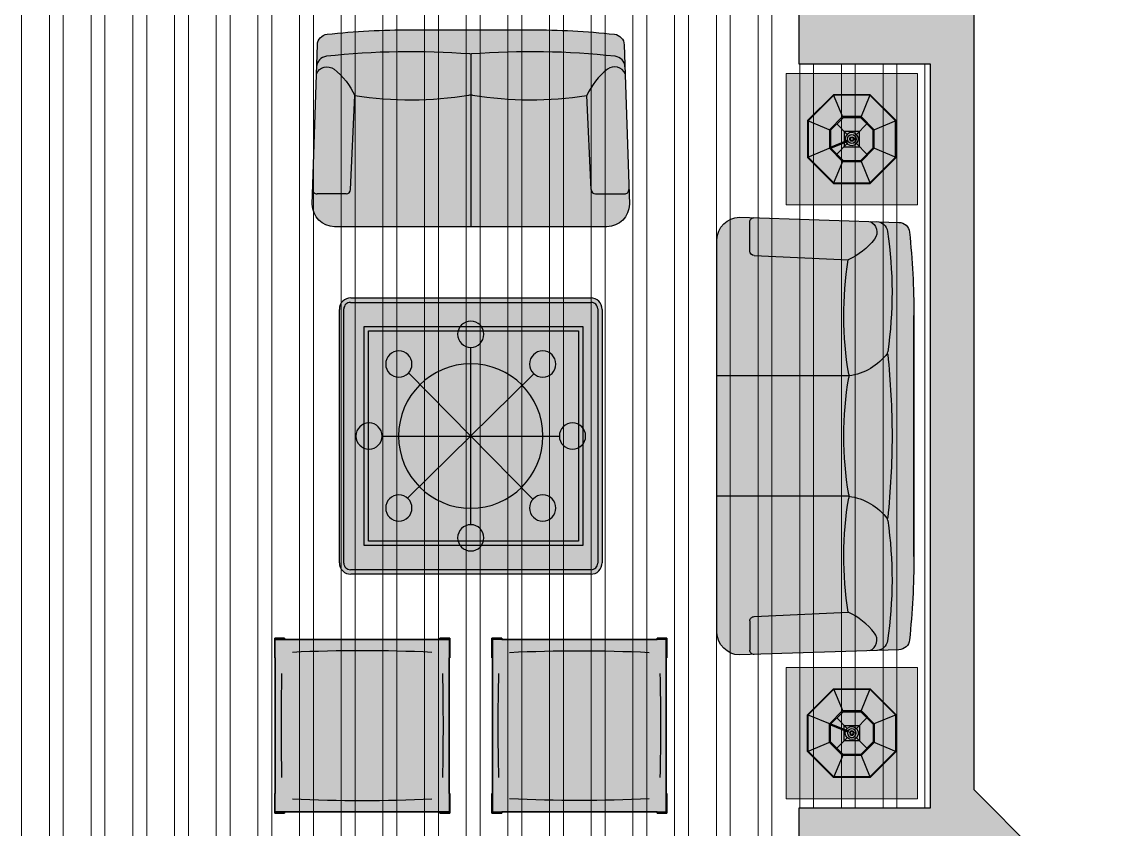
# Model space of a CAD drawing. Header units: millimetres. Extents: x 38613 to 88834, y 14193 to 29607.
# Drawn here: x 52261 to 57213, y 21093 to 24783 of the extents above; entities that cross this region are included whole.
import ezdxf

# ---------------------------------------------------------------- set-up
doc = ezdxf.new("R2010")
doc.units = ezdxf.units.MM
for name, color, linetype in [('f con', 4, 'Continuous'), ('Furn', 34, 'Continuous'), ('furn hatch', 254, 'Continuous'), ('hatch wall', 8, 'Continuous'), ('light', 51, 'Continuous'), ('wall', 5, 'Continuous')]:
    doc.layers.add(name, color=color, linetype=linetype)
doc.layers.add('Floor', color=7, linetype='Continuous', lineweight=0, true_color=0xd6d6d6)

# ---------------------------------------------------------------- blocks, each defined once
blk = doc.blocks.new('table 1200x1200')
h = blk.add_hatch(color=254)
edge = h.paths.add_edge_path()
edge.add_line((-600, -578.8295275552373), (-600, 578.8295275552373))
edge.add_arc((-550, 580.8944219333498), 50.04261972351928, 87.63514915769679, 182.3648508407364, ccw=False)
edge.add_line((-547.9351056218729, 630.8944219333498), (547.9351056218729, 630.8944219333498))
edge.add_arc((550, 580.8944219333498), 50.04261972351928, -2.3648508407363806, 92.36485084230321, ccw=False)
edge.add_line((600, 578.8295275552373), (600, -578.8295275552082))
edge.add_arc((550, -580.8944219333498), 50.04261972351928, -92.3648508423031, 2.3648508407363806, ccw=False)
edge.add_line((547.9351056218729, -630.8944219333498), (-547.9351056218729, -630.8944219333498))
edge.add_arc((-550, -580.8944219333498), 50.04261972351928, 177.6351491592636, 272.3648508423031, ccw=False)
at = {"color": 0, "linetype": 'ByBlock'}
for points in [[(-550, 610.8944219333498), (550, 610.8944219333498)], [(-547.9351056218729, 630.8944219333498), (547.9351056218729, 630.8944219333498)], [(-600, -578.8295275552373), (-600, 578.8295275552373)], [(-580, -580.7832793382404), (-580, 580.8944219333498)], [(580, 580.7832801009645), (580, -580.7832801009645)], [(600, 578.8295275552373), (600, -578.8295275552082)], [(550, -610.8944219333498), (-550, -610.8944219333498)], [(547.9351056218729, -630.8944219333498), (-547.9351056218729, -630.8944219333498)]]:
    blk.add_lwpolyline(points, dxfattribs=at)
for points in [[(-487.5, -499.9999999999764), (-487.5, 500.0000000000236), (512.5, 500.0000000000236), (512.5, -499.9999999999764)], [(-467.5, -479.9999999999764), (-467.5, 480.0000000000236), (492.5, 480.0000000000236), (492.5, -479.9999999999764)]]:
    blk.add_lwpolyline(points, close=True, dxfattribs=at)
for centre, radius, start, end in [((-550, 580.8944219333498), 50.04261972351928, 87.63514915769687, 182.3648508407364), ((-550, 580.8944219333498), 30, 90, 180.2122657495181), ((550, 580.8944219333498), 50.04261972351928, 357.6351491592636, 92.36485084230311), ((550, 580.8944219333498), 30, 359.7877342504819, 90), ((-550, -580.8944219333498), 50.04261972351928, 177.6351491592636, 272.3648508423032), ((-550, -580.8944219333498), 30, 179.7877342504819, 270), ((550, -580.8944219333498), 50.04261972351928, 267.6351491576968, 2.364850840736412), ((550, -580.8944219333498), 30, 270, 0.2122657495181064)]:
    blk.add_arc(centre, radius, start, end, dxfattribs=at)
blk = doc.blocks.new('sofa 0 (pl)')
at = {"layer": 'furn hatch'}
blk.add_hatch(color=256, dxfattribs=at).paths.add_polyline_path([(-550.0000000000019, -4.547473508864641e-13, 0.02636689892360831), (-931.5235754257649, -20.13318395889373, 0.3731900042620547), (-976.2276564216058, -68.02481228322105), (-1000, -797.1440226101126, 0.4023111055813597), (-897.1020491427906, -900), (897.1020491427902, -900, 0.4023111055813597), (1000, -797.1440226101147), (976.227656421604, -68.02481228322134, 0.37319000426205), (931.5235754257628, -20.13318395889465, 0.02636689892360885), (549.9999999999925, 0)])
at = {"color": 0, "linetype": 'ByBlock'}
for p, q in [((-550, 0), (550, 0)), ((-825.0000000000018, -730), (-805, -300)), ((-274.9999999997071, -297.4163827157972), (-275.0000000001946, -900)), ((274.9999999995125, -297.4163827157654), (274.9999999998017, -900)), ((825, -730), (805, -300)), ((-845.0000000000018, -750), (-977.8001958059995, -749.9999999999991)), ((845, -750.0000000000009), (977.8001958059976, -750))]:
    blk.add_line(p, q, dxfattribs=at)
for points in [[(-550, 0, 0.02636689892360843), (-931.5235754257646, -20.13318395889382, 0.3754867891167514), (-976.2407856049958, -68.42749617486243), (-1000, -797.1440226101131, 0.4023111055813555), (-897.1020491427917, -900), (897.1020491427917, -900)], [(897.1020491427917, -900, 0.4023111055813599), (1000, -797.1440226101131), (976.240785604994, -68.42749617486243, 0.375486789116749), (931.5235754257628, -20.13318395889382, 0.02636689892360831), (550, 0)], [(-980.5737851628055, -201.324499178304, -0.4935908991952783), (-900, -180, -0.1220350289737139), (-805, -300, 0.6438126311632374)], [(980.5737851628037, -201.3244991783049, 0.4935908991952861), (900, -180, 0.1220350289737139), (805, -300, -0.6438126311632374)]]:
    blk.add_lwpolyline(points, format="xyb", dxfattribs=at)
for centre, radius, start, end in [((-929.5516693109093, -170.7901728002544), 50, 96.27055580681152, 178.1325788597745), ((-655.0064222053843, -1969.391368487727), 1869.391368487727, 81.70856200108821, 98.61445592273948), ((-378.2141993076966, -70.06272637005895), 50, 261.7085620010882, 276.0729246795425), ((-539.1227997400601, -333.2925018501846), 266.5482118995125, 7.735214930430712, 53.12695193670557), ((-1.818989403545856e-12, -3624.999999999823), 3525.000000000024, 90, 96.07292467954247), ((5.456968210637569e-12, -3624.999999999823), 3525.000000000024, 83.92707532045753, 90), ((539.1227997410715, -333.2925018510814), 266.5482119008329, 126.8730480632944, 172.2647850694004), ((378.2141993077003, -70.06272637005895), 50, 263.9270753204575, 278.2914379989118), ((655.0064222053879, -1969.391368487727), 1869.391368487727, 81.38554407726052, 98.29143799891177), ((929.551669310913, -170.7901728002544), 50, 1.867421140225534, 83.72944419318847), ((-549.9999999995962, 1315.624999999939), 1635.625000000003, 261.0307879809005, 279.3894462019288), ((-274.9999999996999, -347.4163827157972), 50, 80.61055379817407, 99.38944620192876), ((-1.928128767758608e-10, 1315.625000000004), 1635.625000000003, 260.6105537980712, 279.3894462019288), ((274.9999999995071, -347.4163827157654), 50, 80.61055379807124, 99.38944620192876), ((549.9999999995962, 1315.62499999994), 1635.625000000003, 260.6105537980712, 278.9692120190995), ((-977.8001958059995, -729.9999999999991), 20, 178.1325788597745, 270), ((-845.0000000000018, -730), 20, 270, 0), ((845, -730), 20, 180, 270), ((977.8001958059976, -730), 20, 270, 1.867421140225534)]:
    blk.add_arc(centre, radius, start, end, dxfattribs=at)
at = {"layer": 'f con'}
blk.add_lwpolyline([(550, 0), (-550, 0, 0.02636689892360843), (-931.5235754257646, -20.13318395889382, 0.3754867891167514), (-976.2407856049958, -68.42749617486243), (-1000, -797.1440226101131, 0.4023111055813555), (-897.1020491427917, -900), (897.1020491427917, -900, 0.4023111055813599), (1000, -797.1440226101131), (976.240785604994, -68.42749617486243, 0.375486789116749), (931.5235754257628, -20.13318395889382, 0.02636689892360831)], format="xyb", close=True, dxfattribs=at)
blk = doc.blocks.new('love seat (pl)')
at = {"layer": 'furn hatch'}
blk.add_hatch(color=256, dxfattribs=at).paths.add_polyline_path([(-275.0000000000018, 0, 0.02636689892360894), (-656.5235754257651, -20.13318395889332, 0.373190004262192), (-701.2276564216085, -68.02481228324675), (-725.0000000000018, -797.1440226101126, 0.4023111055813511), (-622.1020491427935, -900.0000000000005), (622.1020491427935, -900.0000000000005, 0.402311105581334), (725.0000000000018, -797.1440226101126), (701.227656421606, -68.02481228322719, 0.3731900042621037), (656.5235754257676, -20.133183958894, 0.02636689892360941), (275.0000000000018, 0)])
at = {"color": 0, "linetype": 'ByBlock'}
for p, q in [((-5.784386303275824e-10, -110.5926158753259), (-1.964508555829525e-10, -900.0000000000005)), ((-550.0000000000036, -730.0000000000005), (-530.0000000000018, -300)), ((550.0000000000018, -730.0000000000005), (530.0000000000018, -300)), ((-570.0000000000036, -750.0000000000005), (-702.8001958060013, -749.9999999999995)), ((570.0000000000018, -750.0000000000005), (702.8001958059995, -749.9999999999995))]:
    blk.add_line(p, q, dxfattribs=at)
blk.add_lwpolyline([(622.1020491427935, -900.0000000000005), (-622.1020491427935, -900.0000000000005, -0.4023111055813555), (-725.0000000000018, -797.1440226101126), (-701.2407856049977, -68.42749617486197, -0.3754867891167514), (-656.5235754257665, -20.13318395889382, -0.02636689892360843), (-275.0000000000018, 0), (275.0000000000018, 0, -0.02636689892360831), (656.5235754257646, -20.13318395889382, -0.375486789116749), (701.2407856049958, -68.42749617486197), (725.0000000000018, -797.1440226101126, -0.4023111055813599)], format="xyb", close=True, dxfattribs=at)
for points in [[(704.5251146451046, -169.1608289351529, 0.3731986370762984), (660.0128444089405, -121.089311977239, 0.04664402953269949), (3.846153846121524, -110.4444674015422, -0.03851860318400968), (-3.846153846132438, -110.4444674015422, 0.04664402953269854), (-660.0128444089369, -121.0893119772395, 0.3731986370762985), (-704.525114645101, -169.1608289351529)], [(-705.5737851628073, -201.324499178304, -0.4935908991952783), (-625.0000000000018, -180, -0.1220350289737139), (-530.0000000000018, -300, 0.6438126311632374)], [(705.5737851628055, -201.3244991783049, 0.4935908991952861), (625.0000000000018, -180, 0.1220350289737139), (530.0000000000018, -300, -0.6438126311632374)], [(-530.0000000000018, -300, 0.08027653696760437), (-8.157211716708844, -298.0862712522708, -0.08212224467000558), (8.157211716712482, -298.0862712522708, 0.08027653696760392), (530.0000000000018, -299.9999999999995)]]:
    blk.add_lwpolyline(points, format="xyb", dxfattribs=at)
for centre, start, end in [((-702.8001958060013, -729.9999999999995), 178.1325788597484, 270), ((-570.0000000000036, -730.0000000000005), 270, 0), ((570.0000000000018, -730.0000000000005), 180, 270), ((702.8001958059995, -729.9999999999995), 270, 1.867421140251575)]:
    blk.add_arc(centre, 20, start, end, dxfattribs=at)
at = {"layer": 'f con'}
blk.add_lwpolyline([(-275.0000000000018, 0), (275.0000000000018, 0, -0.0263668989236092), (656.5235754257646, -20.13318395889382, -0.3754867891167794), (701.2407856049958, -68.42749617486197), (725.0000000000018, -797.1440226101126, -0.402311105581334), (622.1020491427935, -900.0000000000005), (-622.1020491427935, -900.0000000000005, -0.4023111055813511), (-725.0000000000018, -797.1440226101126), (-701.2407856049977, -68.42749617486197, -0.3754867891167299), (-656.5235754257665, -20.13318395889382, -0.02636689892360904), (-275.0000000000018, 0, 1.454728264932426e-15)], format="xyb", dxfattribs=at)
blk = doc.blocks.new('pyf')
at = {"lineweight": 0}
blk.add_hatch(color=254, dxfattribs=at).paths.add_polyline_path([(0, 355), (-6, 355), (-6, 400), (84, 400), (84, 397), (704, 397), (704, 400), (794, 400), (794, 355), (788, 355), (788, -355), (794, -355), (794, -400), (704, -400), (704, -397), (84, -397), (84, -400), (-6, -400), (-6, -355), (0, -355)])
at = {"color": 0}
for p, q in [((-6, 400), (-6, 355)), ((84, 400), (-6, 400)), ((788, 397), (0, 397)), ((0, 397), (0, -397)), ((84, 397), (84, 400)), ((704, 400), (704, 397)), ((794, 400), (704, 400)), ((788, -397), (788, 397)), ((794, 355), (794, 400)), ((-6, 355), (0, 355)), ((788, 355), (794, 355)), ((-6, -355), (-6, -400)), ((0, -355), (-6, -355)), ((794, -355), (788, -355)), ((794, -400), (794, -355)), ((-6, -400), (84, -400)), ((0, -397), (788, -397)), ((84, -400), (84, -397)), ((704, -397), (704, -400)), ((704, -400), (794, -400))]:
    blk.add_line(p, q, dxfattribs=at)
blk.add_lwpolyline([(0, 355), (-6, 355), (-6, 400), (84, 400), (84, 397), (704, 397), (704, 400), (794, 400), (794, 355), (788, 355), (788, -355), (794, -355), (794, -400), (704, -400), (704, -397), (84, -397), (84, -400), (-6, -400), (-6, -355), (0, -355), (0, 355)], dxfattribs=at)
at = {"color": 0, "extrusion": (0, 0, -1)}
for centre, major_axis, ratio, start_param, end_param in [((394.000000003085, -2028.521750122625), (-4799.043500245352, 7.753068689287352e-12), 0.4999999999999892, 1.521227627302027, 1.620365026291395), ((28020.58888384607, -1.455191522836685e-11), (-27968.58888384607, 4.518450202583307e-11), 0.50000000000018, -0.02278601328309549, 0.02278601328308771), ((-27232.58888384642, -1.455191522836685e-11), (-27968.58888384641, 1.413313068071214e-11), 0.500000000000147, 3.118806640306699, 3.164378666872885), ((394.000000003085, 2028.521750122636), (4799.043500245552, 7.753068689287673e-12), 0.4999999999999706, 1.5212276272984, 1.620365026287764)]:
    blk.add_ellipse(centre, major_axis=major_axis, ratio=ratio, start_param=start_param, end_param=end_param, dxfattribs=at)
blk = doc.blocks.new('ew')
at = {"lineweight": 0}
blk.add_hatch(color=254, dxfattribs=at).paths.add_polyline_path([(600, 300), (600, -300), (0, -300), (0, 300)])
at = {"color": 0, "linetype": 'Continuous', "lineweight": 0}
blk.add_lwpolyline([(600, 300), (600, -300), (0, -300), (0, 300)], close=True, dxfattribs=at)
blk = doc.blocks.new('lamp (pl)')
at = {"color": 0, "linetype": 'ByBlock'}
for p, q in [((-40.38582233137731, 97.5), (-83.87824638055213, 202.5)), ((83.87824638055099, 202.5), (40.3858223313764, 97.49999999999989)), ((-202.5000000000002, 83.87824638055213), (-97.50000000000023, 40.38582233137743)), ((-68.94291116568888, 68.94291116568854), (-21.21320343559637, 21.21320343559626)), ((-42.29923949320255, 95.58658283817442), (-9.903337778047899, 17.37595755214329)), ((-37.67984183064618, 97.49999999999989), (-5.283940115491532, 19.28937471396887)), ((21.21320343559728, 21.21320343559546), (68.9429111656882, 68.9429111656874)), ((97.5, 40.38582233137629), (202.5, 83.8782463805511)), ((-97.50000000000023, -40.38582233137697), (-202.5000000000002, -83.87824638055201)), ((-68.9429111656882, -68.942911165689), (-21.21320343559546, -21.21320343559739)), ((21.21320343559637, -21.21320343559671), (68.9429111656882, -68.94291116568843)), ((97.5, -40.38582233137686), (202.5, -83.87824638055201)), ((-83.87824638055213, -202.5000000000001), (-40.38582233137731, -97.50000000000011)), ((40.3858223313764, -97.50000000000011), (83.87824638055099, -202.5000000000001))]:
    blk.add_line(p, q, dxfattribs=at)
for points in [[(-202.5000000000002, 83.87824638055213), (-202.5000000000002, -83.87824638055201), (-83.87824638055213, -202.5000000000001), (83.87824638055099, -202.5000000000001), (202.5, -83.87824638055201), (202.5, 83.8782463805511), (83.87824638055099, 202.5), (-83.87824638055213, 202.5)], [(-200.0000000000002, 82.84271247461936), (-200.0000000000002, -82.84271247461913), (-82.84271247461925, -200.0000000000001), (82.84271247461857, -200.0000000000001), (200, -82.84271247461936), (200, 82.84271247461857), (82.84271247461857, 200), (-82.84271247461947, 200)], [(-102.5000000000002, 42.4568901432425), (-102.5000000000002, -42.4568901432425), (-42.45689014324307, -102.5000000000001), (42.45689014324125, -102.5000000000001), (102.5, -42.45689014324216), (102.5, 42.45689014324137), (42.45689014324125, 102.5000000000001), (-42.45689014324216, 102.5)], [(-97.50000000000023, 40.38582233137743), (-97.50000000000023, -40.38582233137697), (-40.38582233137731, -97.50000000000011), (40.3858223313764, -97.50000000000011), (97.5, -40.38582233137686), (97.5, 40.38582233137629), (40.3858223313764, 97.49999999999989), (-40.38582233137731, 97.5)]]:
    blk.add_lwpolyline(points, close=True, dxfattribs=at)
blk.add_lwpolyline([(-17.20345518378963, 34.9999999999992), (-35, 34.9999999999992), (-35, -35.0000000000008), (35, -35.0000000000008), (35, 34.9999999999992), (-11.79149418232737, 34.9999999999992)], dxfattribs=at)
for radius in [20, 10, 7.5]:
    blk.add_circle((0, 0), radius, dxfattribs=at)
blk.add_arc((0, -1.13686837721616e-13), 30, 117.2801918471891, 107.7198081528046, dxfattribs=at)
blk = doc.blocks.new('chandelier')
at = {"color": 0}
for p, q in [((0, -270), (0, 270)), ((192.5515027338348, -189.2720761098742), (-192.5515027338133, 189.2720761098958)), ((189.2720761088854, 192.5515027348065), (-189.2720761088853, -192.5515027348069)), ((270, 0), (-270, 0))]:
    blk.add_line(p, q, dxfattribs=at)
for centre, radius in [((2.842170943040401e-14, 310), 40), ((-219.2031021678298, 219.2031021678299), 40), ((219.20310216783, 219.2031021678295), 40), ((0, 0), 220), ((-309.9999999999999, 0), 40), ((310.0000000000001, -2.273736754432321e-13), 40), ((-219.2031021678297, -219.2031021678299), 40), ((219.2031021678297, -219.2031021678301), 40), ((-2.040521614524171e-13, -310), 40)]:
    blk.add_circle(centre, radius, dxfattribs=at)

msp = doc.modelspace()

# ---------------------------------------------------------------- hatches: boundary and pattern name
at = {"layer": 'Floor'}
h = msp.add_hatch(dxfattribs=at)
h.set_pattern_fill('ANSI32', color=256, scale=20, angle=45)
h.set_pattern_definition([(90, (0, 0), (-190.5, 1.4210854715202e-14), []), (90, (63.50002742818307, 63.50002742818305), (-190.5, 1.4210854715202e-14), [])])
edge = h.paths.add_edge_path()
edge.add_line((50913.32999292453, 15113.3230668681), (51613.32999292453, 15113.32306686833))
edge.add_line((51613.32999292453, 15113.32306686833), (51613.32999292426, 16013.32306686832))
edge.add_line((51613.32999292426, 16013.32306686832), (52163.32999292425, 16013.32306686851))
edge.add_line((52163.32999292425, 16013.32306686851), (52163.32999292435, 15813.3230668685))
edge.add_line((52163.32999292435, 15813.3230668685), (52013.32999292431, 15813.32306686845))
edge.add_line((52013.32999292431, 15813.32306686845), (52013.32999292486, 14913.32306686845))
edge.add_line((52013.32999292486, 14913.32306686845), (51913.32999292462, 14913.32306686842))
edge.add_line((51913.32999292462, 14913.32306686842), (51913.32999292466, 14783.32306686839))
edge.add_line((51913.32999292466, 14783.32306686839), (54113.32999292466, 14783.32306686907))
edge.add_line((54113.32999292466, 14783.32306686907), (54113.32999292434, 15813.32306686907))
edge.add_line((54113.32999292434, 15813.32306686907), (52973.32999292431, 15813.32306686869))
edge.add_line((52973.32999292431, 15813.32306686869), (52973.32999292426, 16013.32306686878))
edge.add_line((52973.32999292426, 16013.32306686878), (53863.32999292425, 16013.32306686907))
edge.add_line((53863.32999292425, 16013.32306686907), (53863.32999292375, 17513.323066869))
edge.add_line((53863.32999292375, 17513.323066869), (53213.32999292375, 17513.32306686866))
edge.add_line((53213.32999292375, 17513.32306686866), (53213.32999292326, 18463.32306686877))
edge.add_line((53213.32999292325, 18463.32306686877), (53950.82999292349, 18463.3230668692))
edge.add_line((53950.82999292349, 18463.3230668692), (53950.82999292354, 18363.3230668692))
edge.add_line((53950.82999292354, 18363.3230668692), (53313.32999292335, 18363.32306686888))
edge.add_line((53313.32999292335, 18363.32306686888), (53313.32999292373, 17613.32306686883))
edge.add_line((53313.32999292373, 17613.32306686883), (53963.32999292375, 17613.32306686903))
edge.add_line((53963.32999292375, 17613.32306686903), (53963.32999292423, 16013.32306686909))
edge.add_line((53963.32999292423, 16013.32306686909), (56413.32999292422, 16013.32306686982))
edge.add_line((56413.32999292422, 16013.32306686982), (56413.32999292349, 18463.32306686996))
edge.add_line((56413.32999292349, 18463.32306686996), (56613.32999292349, 18463.32306687003))
edge.add_line((56613.32999292349, 18463.32306687003), (57213.32999292333, 19063.32306687031))
edge.add_line((57213.32999292333, 19063.32306687031), (57213.32999292292, 20389.64983081899))
edge.add_line((57213.32999292292, 20389.64983081899), (56613.32999292273, 20989.64983081886))
edge.add_line((56613.32999292273, 20989.64983081886), (55813.32999292273, 20989.64983081862))
edge.add_line((55813.32999292273, 20989.64983081862), (55813.32999292267, 21189.64983081859))
edge.add_line((55813.32999292267, 21189.64983081859), (56413.32999292264, 21189.64983081877))
edge.add_line((56413.32999292264, 21189.64983081877), (56413.32999292158, 24589.64983081877))
edge.add_line((56413.32999292158, 24589.64983081877), (55813.32999292161, 24589.64983081858))
edge.add_line((55813.32999292161, 24589.64983081859), (55813.32999292151, 24877.5721746448))
edge.add_line((55813.32999292151, 24877.5721746448), (52213.32999292151, 24877.57217464372))
edge.add_line((52213.32999292151, 24877.57217464372), (52213.32999292169, 24589.64983081752))
edge.add_line((52213.32999292169, 24589.64983081752), (51813.32999292161, 24589.64983081739))
edge.add_line((51813.32999292161, 24589.64983081739), (51813.32999292267, 21189.64983081737))
edge.add_line((51813.32999292267, 21189.64983081737), (52213.32999292267, 21189.64983081749))
edge.add_line((52213.32999292267, 21189.64983081749), (52213.32999292276, 20989.64983081752))
edge.add_line((52213.32999292276, 20989.64983081752), (52163.32999292273, 20989.64983081747))
edge.add_line((52163.32999292273, 20989.64983081747), (52163.32999292276, 20893.37734698146))
edge.add_line((52163.32999292276, 20893.37734698146), (52363.32999292285, 20693.37734698147))
edge.add_line((52363.32999292285, 20693.37734698147), (52363.32999292306, 20021.24384225152))
edge.add_line((52363.32999292306, 20021.24384225152), (52163.32999292309, 19821.24384225139))
edge.add_line((52163.32999292309, 19821.24384225139), (52163.32999292312, 19724.97135841538))
edge.add_line((52163.32999292312, 19724.97135841538), (52013.32999292312, 19724.97135841533))
edge.add_line((52013.32999292312, 19724.97135841533), (52013.32999292317, 19573.32306686845))
edge.add_line((52013.32999292317, 19573.32306686845), (51878.32999292414, 19573.32306686841))
edge.add_line((51878.32999292414, 19573.32306686841), (51878.32999292391, 18763.32306686841))
edge.add_line((51878.32999292391, 18763.32306686841), (52013.32999292339, 18763.32306686845))
edge.add_line((52013.32999292339, 18763.32306686846), (52013.32999292352, 18363.32306686848))
edge.add_line((52013.32999292352, 18363.32306686848), (51895.73418318207, 18363.32306686844))
edge.add_arc((50351.61320765922, 18299.21571641372), 1545.451176657472, -39.19209399628221, 2.3773865308090762, ccw=False)
edge.add_arc((50380.68986499871, 18275.5080535377), 1507.934443309789, -69.31537428408723, -39.1920939962821, ccw=False)
edge.add_line((50913.32823179256, 16864.77680502181), (50913.32823179259, 16733.32306686808))
edge.add_line((50913.32823179259, 16733.32306686808), (50813.32999292402, 16733.32306686805))
edge.add_line((50813.32999292402, 16733.32306686804), (50813.32999292424, 16023.32306686804))
edge.add_line((50813.32999292424, 16023.32306686805), (50913.32999292424, 16023.32306686808))
edge.add_line((50913.32999292424, 16023.32306686808), (50913.32999292453, 15113.32306686811))
at = {"layer": 'hatch wall', "true_color": 0x4a4a4a}
h = msp.add_hatch(color=251, dxfattribs=at)
h.paths.add_polyline_path([(55813.32999292265, 20989.64983081618), (56613.32999292265, 20989.64983081618), (56754.75134915991, 20848.22847457889), (56896.17270539723, 20989.64983081618), (56613.32999292262, 21272.49254329082), (56613.32999292262, 26113.3230668672), (55813.32999292265, 26113.3230668672), (55813.32999292265, 24589.64983081615), (56413.32999292262, 24589.64983081615), (56413.32999292262, 21189.64983081615), (55813.32999292265, 21189.64983081615)])
h.paths.add_polyline_path([(56013.32999292265, 24989.64983081612), (56413.32999292262, 24989.64983081612), (56413.32999292262, 25913.3230668672), (56013.32999292265, 25913.3230668672)], flags=16)

# ---------------------------------------------------------------- linework, layer by layer
at = {"layer": 'wall'}
msp.add_lwpolyline([(55813.32999292265, 20989.64983081618), (56613.32999292265, 20989.64983081618), (56754.75134915991, 20848.22847457889), (56896.17270539723, 20989.64983081618), (56613.32999292262, 21272.49254329082), (56613.32999292262, 26113.3230668672), (55813.32999292265, 26113.3230668672), (55813.32999292265, 24589.64983081615), (56413.32999292262, 24589.64983081615), (56413.32999292262, 21189.64983081615), (55813.32999292265, 21189.64983081615), (55813.32999292265, 20989.64983081618)], dxfattribs=at)

# ---------------------------------------------------------------- block references
at = {"color": 61, "rotation": 89.99999999998616}
msp.add_blockref('lamp (pl)', (56054.8336863912, 24246.73943677147), dxfattribs=at)
at = {"color": 61, "xscale": -1, "rotation": 90.00000000001383}
msp.add_blockref('lamp (pl)', (56054.8336863912, 21532.56022486083), dxfattribs=at)
at = {"layer": 'Furn', "color": 34}
for name, p in [('love seat (pl)', (54313.32999292265, 24745.6627613076)), ('table 1200x1200', (54313.32999292265, 22889.64983081621))]:
    msp.add_blockref(name, p, dxfattribs=at)
for name, p, rotation in [('ew', (56354.8336863912, 24246.7394367713), 180), ('pyf', (54809.57999292268, 21960.62644338924), 270)]:
    msp.add_blockref(name, p, dxfattribs=dict(at, rotation=rotation))
at = {"layer": 'Furn', "color": 34, "xscale": -1}
for name, p, rotation in [('sofa 0 (pl)', (56338.4686710401, 22889.64983081615), 270), ('pyf', (53817.07999292262, 21960.62644338924), 90)]:
    msp.add_blockref(name, p, dxfattribs=dict(at, rotation=rotation))
msp.add_blockref('ew', (56354.8336863912, 21532.56022486101), dxfattribs=at)
at = {"layer": 'light', "color": 61, "xscale": -1.5, "yscale": 1.5}
msp.add_blockref('chandelier', (54313.32999292265, 22889.64983081621), dxfattribs=at)

doc.saveas('drawing.dxf')
